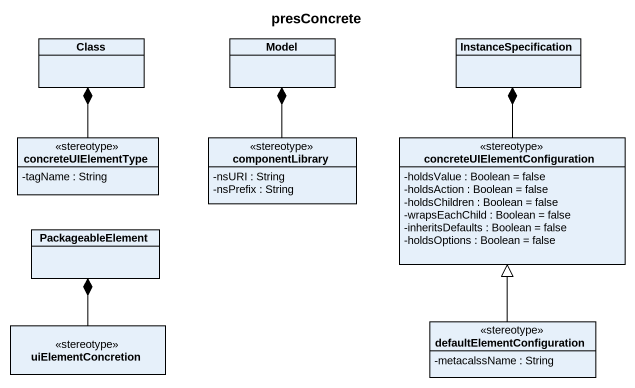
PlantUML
@startuml
title presConcrete
hide circle
hide empty members
skinparam classAttributeIconSize 0
class "Class" as Class_
class Model
class InstanceSpecification
class concreteUIElementType <<stereotype>> {
  -tagName : String
}
class componentLibrary <<stereotype>> {
  -nsURI : String
  -nsPrefix : String
}
class "concreteUIElementConfiguration" as concreteUIElementConfigurati <<stereotype>> {
  -holdsValue : Boolean = false
  -holdsAction : Boolean = false
  -holdsChildren : Boolean = false
  -wrapsEachChild : Boolean = false
  -inheritsDefaults : Boolean = false
  -holdsOptions : Boolean = false
}
class PackageableElement
class uiElementConcretion <<stereotype>>
class defaultElementConfiguration <<stereotype>> {
  -metacalssName : String
}
concreteUIElementType -up-* Class_
componentLibrary -up-* Model
concreteUIElementConfigurati -up-* InstanceSpecification
uiElementConcretion -up-* PackageableElement
defaultElementConfiguration -up-|> concreteUIElementConfigurati
@enduml
